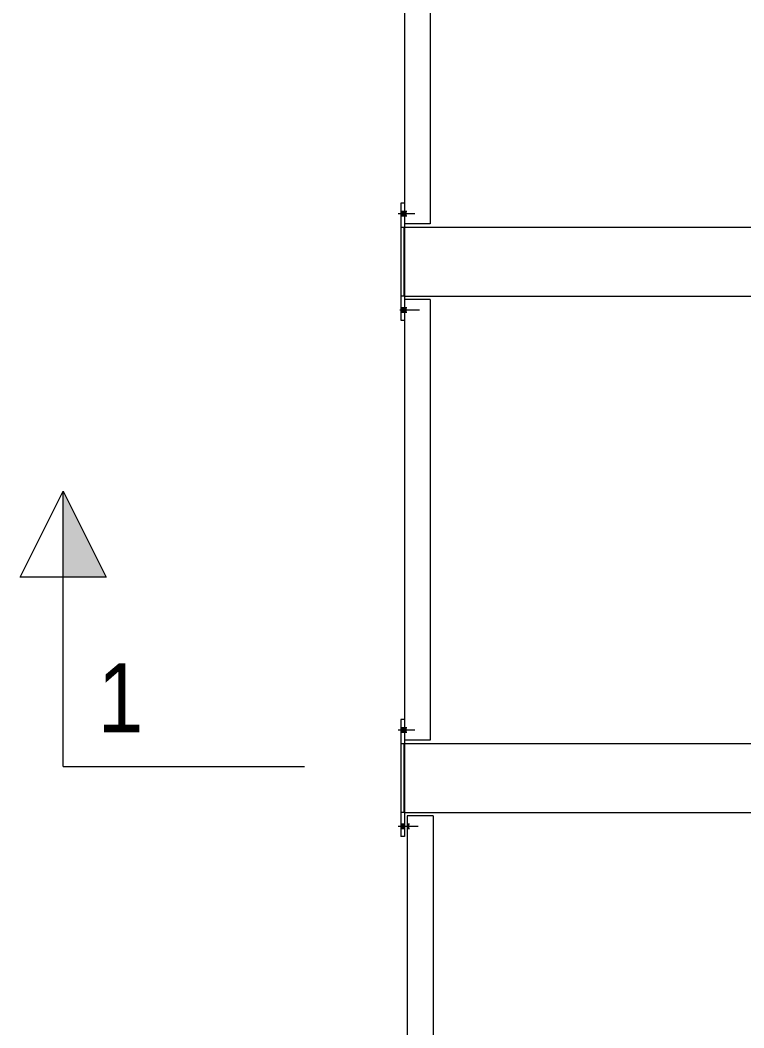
# Model space of a CAD drawing. Header units: millimetres. Extents: x -220592 to 404889, y -217665 to 38245.
# Drawn here: x 25345 to 27446, y -45092 to -42164 of the extents above; entities that cross this region are included whole.
import ezdxf

# ---------------------------------------------------------------- set-up
doc = ezdxf.new("R2010")
doc.units = ezdxf.units.MM
doc.linetypes.add('XKITLINE00', pattern=[0])
doc.layers.get('Defpoints').update_dxf_attribs({"color": 255})
doc.layers.add('000 - 0_HIDE_OBJ_FRAMING_DEF_SUB_1', color=1, linetype='Continuous')
doc.layers.add('Section', color=6, linetype='Continuous', lineweight=0)
doc.styles.add('ARIAL', font='arial.ttf')

# ---------------------------------------------------------------- blocks, each defined once
blk = doc.blocks.new('*A13714')
at = {"layer": 'Section'}
blk.add_hatch(color=256, dxfattribs=at).paths.add_polyline_path([(-195.143, 77.021), (-195.143, 79.521), (-193.893, 77.021)], flags=17)
at = {"layer": 'Section', "linetype": 'XKITLINE00', "lineweight": 0}
for p, q in [((-196.393, 77.021), (-195.143, 79.521)), ((-195.143, 79.521), (-193.893, 77.021)), ((-195.143, 71.521), (-195.143, 79.521)), ((-193.893, 77.021), (-196.393, 77.021)), ((-195.143, 71.521), (-188.143, 71.521))]:
    blk.add_line(p, q, dxfattribs=at)
at = {"layer": 'Section', "style": 'ARIAL', "width": 0.85}
blk.add_text('1', height=2, dxfattribs=at).set_placement((-194.143, 72.521))
blk = doc.blocks.new('*A13530')
at = {"layer": '000 - 0_HIDE_OBJ_FRAMING_DEF_SUB_1', "linetype": 'XKITLINE00', "lineweight": 0}
for p, q in [((-183.453349, 100.088511), (-184.203349, 100.088511)), ((-184.203349, 100.088511), (-184.203349, 87.288511)), ((-183.453349, 100.088511), (-183.453349, 87.288511)), ((-183.453349, 87.288511), (-184.203349, 87.288511))]:
    blk.add_line(p, q, dxfattribs=at)
blk = doc.blocks.new('*A13715')
at = {"layer": '000 - 0_HIDE_OBJ_FRAMING_DEF_SUB_1', "linetype": 'XKITLINE00', "lineweight": 0}
for p, q in [((-183.453349, 85.088511), (-184.203349, 85.088511)), ((-184.203349, 85.088511), (-184.203349, 72.288511)), ((-183.453349, 85.088511), (-183.453349, 72.288511)), ((-183.453349, 72.288511), (-184.203349, 72.288511))]:
    blk.add_line(p, q, dxfattribs=at)
blk = doc.blocks.new('*A13770')
at = {"layer": '000 - 0_HIDE_OBJ_FRAMING_DEF_SUB_1', "linetype": 'XKITLINE00', "lineweight": 0}
for p, q in [((-183.370549, 70.088511), (-184.120549, 70.088511)), ((-184.120549, 70.088511), (-184.120549, 51.974811)), ((-183.370549, 70.088511), (-183.370549, 51.974811)), ((-183.370549, 51.974811), (-184.120549, 51.974811))]:
    blk.add_line(p, q, dxfattribs=at)
blk = doc.blocks.new('*A13771')
at = {"layer": '000 - 0_HIDE_OBJ_FRAMING_DEF_SUB_1', "linetype": 'XKITLINE00', "lineweight": 0}
for p, q in [((-184.203349, 72.888511), (-184.303349, 72.888511)), ((-184.303349, 72.888511), (-184.303349, 69.488511)), ((-184.303349, 72.188511), (-184.203349, 72.188511)), ((-184.203349, 72.288511), (-184.203349, 69.488511)), ((-184.203349, 70.188511), (-184.303349, 70.188511)), ((-184.203349, 69.488511), (-184.303349, 69.488511))]:
    blk.add_line(p, q, dxfattribs=at)
blk = doc.blocks.new('*A13772')
at = {"layer": '000 - 0_HIDE_OBJ_FRAMING_DEF_SUB_1', "linetype": 'XKITLINE00', "lineweight": 0}
for p, q in [((-184.211249, 72.188511), (-173.073106, 72.188511)), ((-184.211249, 70.188511), (-184.211249, 72.188511)), ((-173.058105, 72.188511), (-172.447081, 72.188511)), ((-171.658652, 72.188511), (-171.153365, 72.188511)), ((-184.211249, 70.188511), (-173.071965, 70.188511)), ((-173.050284, 70.188511), (-172.395007, 70.188511)), ((-171.658652, 70.188511), (-171.153365, 70.188511))]:
    blk.add_line(p, q, dxfattribs=at)
blk = doc.blocks.new('*A13773')
at = {"layer": '000 - 0_HIDE_OBJ_FRAMING_DEF_SUB_1'}
for points in [[(-184.203, 72.519), (-184.303, 72.519), (-184.303, 72.659), (-184.203, 72.659)], [(-184.203, 72.519), (-184.303, 72.519), (-184.303, 72.659), (-184.203, 72.659)], [(-184.138, 72.519), (-184.203, 72.519), (-184.203, 72.659), (-184.138, 72.659)], [(-184.138, 72.519), (-184.203, 72.519), (-184.203, 72.659), (-184.138, 72.659)]]:
    blk.add_hatch(color=256, dxfattribs=at).paths.add_polyline_path(points, flags=17)
at = {"layer": '000 - 0_HIDE_OBJ_FRAMING_DEF_SUB_1', "linetype": 'XKITLINE00', "lineweight": 0}
for p, q in [((-184.303, 72.659), (-184.203, 72.659)), ((-184.303, 72.659), (-184.203, 72.659)), ((-184.203, 72.659), (-184.138, 72.659)), ((-184.203, 72.659), (-184.138, 72.659)), ((-184.383, 72.589), (-183.903, 72.589)), ((-184.383, 72.589), (-183.903, 72.589)), ((-184.303, 72.519), (-184.203, 72.519)), ((-184.303, 72.519), (-184.203, 72.519)), ((-184.203, 72.519), (-184.138, 72.519)), ((-184.203, 72.519), (-184.138, 72.519))]:
    blk.add_line(p, q, dxfattribs=at)
blk = doc.blocks.new('*A13774')
at = {"layer": '000 - 0_HIDE_OBJ_FRAMING_DEF_SUB_1'}
for points in [[(-184.303, 69.859), (-184.203, 69.859), (-184.203, 69.719), (-184.303, 69.719)], [(-184.303, 69.859), (-184.203, 69.859), (-184.203, 69.719), (-184.303, 69.719)], [(-184.121, 69.859), (-184.056, 69.859), (-184.056, 69.719), (-184.121, 69.719)], [(-184.121, 69.859), (-184.056, 69.859), (-184.056, 69.719), (-184.121, 69.719)]]:
    blk.add_hatch(color=256, dxfattribs=at).paths.add_polyline_path(points, flags=17)
at = {"layer": '000 - 0_HIDE_OBJ_FRAMING_DEF_SUB_1', "linetype": 'XKITLINE00', "lineweight": 0}
for p, q in [((-184.383, 69.789), (-183.803, 69.789)), ((-184.383, 69.789), (-183.803, 69.789)), ((-184.303, 69.859), (-184.203, 69.859)), ((-184.303, 69.859), (-184.203, 69.859)), ((-184.303, 69.719), (-184.203, 69.719)), ((-184.303, 69.719), (-184.203, 69.719)), ((-184.121, 69.859), (-184.056, 69.859)), ((-184.121, 69.859), (-184.056, 69.859)), ((-184.121, 69.719), (-184.056, 69.719)), ((-184.121, 69.719), (-184.056, 69.719))]:
    blk.add_line(p, q, dxfattribs=at)
blk = doc.blocks.new('*A13818')
at = {"layer": '000 - 0_HIDE_OBJ_FRAMING_DEF_SUB_1'}
for points in [[(-184.303, 84.859), (-184.203, 84.859), (-184.203, 84.719), (-184.303, 84.719)], [(-184.303, 84.859), (-184.203, 84.859), (-184.203, 84.719), (-184.303, 84.719)], [(-184.203, 84.859), (-184.138, 84.859), (-184.138, 84.719), (-184.203, 84.719)], [(-184.203, 84.859), (-184.138, 84.859), (-184.138, 84.719), (-184.203, 84.719)]]:
    blk.add_hatch(color=256, dxfattribs=at).paths.add_polyline_path(points, flags=17)
at = {"layer": '000 - 0_HIDE_OBJ_FRAMING_DEF_SUB_1', "linetype": 'XKITLINE00', "lineweight": 0}
for p, q in [((-184.341, 84.789), (-183.762, 84.789)), ((-184.341, 84.789), (-183.762, 84.789)), ((-184.303, 84.859), (-184.203, 84.859)), ((-184.303, 84.859), (-184.203, 84.859)), ((-184.303, 84.719), (-184.203, 84.719)), ((-184.303, 84.719), (-184.203, 84.719)), ((-184.203, 84.859), (-184.138, 84.859)), ((-184.203, 84.859), (-184.138, 84.859)), ((-184.203, 84.719), (-184.138, 84.719)), ((-184.203, 84.719), (-184.138, 84.719))]:
    blk.add_line(p, q, dxfattribs=at)
blk = doc.blocks.new('*A13819')
at = {"layer": '000 - 0_HIDE_OBJ_FRAMING_DEF_SUB_1'}
for points in [[(-184.203, 87.519), (-184.303, 87.519), (-184.303, 87.659), (-184.203, 87.659)], [(-184.203, 87.519), (-184.303, 87.519), (-184.303, 87.659), (-184.203, 87.659)], [(-184.138, 87.519), (-184.203, 87.519), (-184.203, 87.659), (-184.138, 87.659)], [(-184.138, 87.519), (-184.203, 87.519), (-184.203, 87.659), (-184.138, 87.659)]]:
    blk.add_hatch(color=256, dxfattribs=at).paths.add_polyline_path(points, flags=17)
at = {"layer": '000 - 0_HIDE_OBJ_FRAMING_DEF_SUB_1', "linetype": 'XKITLINE00', "lineweight": 0}
for p, q in [((-184.383, 87.589), (-183.903, 87.589)), ((-184.383, 87.589), (-183.903, 87.589)), ((-184.303, 87.659), (-184.203, 87.659)), ((-184.303, 87.659), (-184.203, 87.659)), ((-184.203, 87.659), (-184.138, 87.659)), ((-184.203, 87.659), (-184.138, 87.659)), ((-184.303, 87.519), (-184.203, 87.519)), ((-184.303, 87.519), (-184.203, 87.519)), ((-184.203, 87.519), (-184.138, 87.519)), ((-184.203, 87.519), (-184.138, 87.519))]:
    blk.add_line(p, q, dxfattribs=at)
blk = doc.blocks.new('*A13820')
at = {"layer": '000 - 0_HIDE_OBJ_FRAMING_DEF_SUB_1', "linetype": 'XKITLINE00', "lineweight": 0}
for p, q in [((-184.211249, 87.188511), (-173.073106, 87.188511)), ((-184.211249, 85.188511), (-184.211249, 87.188511)), ((-173.058105, 87.188511), (-172.447081, 87.188511)), ((-171.658652, 87.188511), (-171.153365, 87.188511)), ((-184.211249, 85.188511), (-173.071965, 85.188511)), ((-173.050284, 85.188511), (-172.395007, 85.188511)), ((-171.658652, 85.188511), (-171.153365, 85.188511))]:
    blk.add_line(p, q, dxfattribs=at)
blk = doc.blocks.new('*A13821')
at = {"layer": '000 - 0_HIDE_OBJ_FRAMING_DEF_SUB_1', "linetype": 'XKITLINE00', "lineweight": 0}
for p, q in [((-184.203349, 87.888511), (-184.303349, 87.888511)), ((-184.303349, 87.888511), (-184.303349, 84.488511)), ((-184.203349, 87.288511), (-184.203349, 85.088511)), ((-184.303349, 87.188511), (-184.203349, 87.188511)), ((-184.203349, 85.188511), (-184.303349, 85.188511)), ((-184.303349, 84.488511), (-184.203349, 84.488511))]:
    blk.add_line(p, q, dxfattribs=at)
blk = doc.blocks.new('W-1-PP18-ST_20260402-011103_LOWER_PL')
at = {"layer": '000 - 0_HIDE_OBJ_FRAMING_DEF_SUB_1', "lineweight": 0, "xscale": 100, "yscale": 100, "zscale": 100}
for name in ['*A13530', '*A13819', '*A13821', '*A13820', '*A13715', '*A13818', '*A13771', '*A13773', '*A13772', '*A13770', '*A13774']:
    blk.add_blockref(name, (17759.3349, -35779.0805), dxfattribs=at)

msp = doc.modelspace()

# ---------------------------------------------------------------- block references
at = {"lineweight": 0, "xscale": 100, "yscale": 100, "zscale": 100}
msp.add_blockref('*A13714', (44984.4833, -51484.8507), dxfattribs=at)
at = {"layer": 'Defpoints'}
msp.add_blockref('W-1-PP18-ST_20260402-011103_LOWER_PL', (27121.4984, -15705.7702), dxfattribs=at)

doc.saveas('drawing.dxf')
